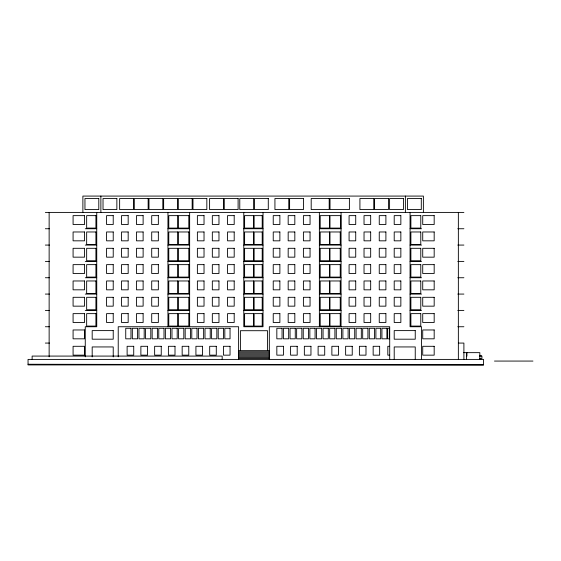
<?xml version="1.0" encoding="UTF-8"?>
<svg xmlns="http://www.w3.org/2000/svg" width="561" height="561" viewBox="0 0 561 561"><rect width="100%" height="100%" fill="white"/><g stroke="black" fill="none" stroke-linecap="round" stroke-linejoin="round"><path stroke-width="0.84" d="M45.35 212.409L463.898 212.409M45.35 228.741L49.501 228.741M85.265 228.741L96.744 228.741M167.949 228.741L189.639 228.741M243.776 228.741L263.032 228.741M319.37 228.741L341.06 228.741M410.063 228.741L421.542 228.741M457.783 228.741L463.898 228.741M45.35 245.073L49.501 245.073M85.265 245.073L96.744 245.073M167.949 245.073L189.639 245.073M243.776 245.073L263.032 245.073M319.37 245.073L341.06 245.073M410.063 245.073L421.542 245.073M457.783 245.073L463.898 245.073M45.35 261.405L49.501 261.405M85.265 261.405L96.744 261.405M167.949 261.405L189.639 261.405M243.776 261.405L263.032 261.405M319.37 261.405L341.06 261.405M410.063 261.405L421.542 261.405M457.783 261.405L463.898 261.405M45.35 277.737L49.501 277.737M85.265 277.737L96.744 277.737M167.949 277.737L189.639 277.737M243.776 277.737L263.032 277.737M319.37 277.737L341.06 277.737M410.063 277.737L421.542 277.737M457.783 277.737L463.898 277.737M45.35 294.076L49.501 294.076M85.265 294.076L96.744 294.076M167.949 294.076L189.639 294.076M243.776 294.076L263.032 294.076M319.37 294.076L341.06 294.076M410.063 294.076L421.542 294.076M457.783 294.076L463.898 294.076M45.35 310.408L49.501 310.408M85.265 310.408L96.744 310.408M167.949 310.408L189.639 310.408M243.776 310.408L263.032 310.408M319.37 310.408L341.06 310.408M410.063 310.408L421.542 310.408M457.783 310.408L463.898 310.408M45.35 326.74L49.501 326.74M457.783 326.74L463.898 326.74M45.35 343.073L49.501 343.073M458.358 343.073L463.898 343.073L463.898 359.405M389.629 346.298L387.819 346.298L387.819 355.155L389.629 355.155M238.607 350.639L269.329 350.639M238.607 351.768L269.329 351.768M463.477 352.652L479.823 352.652L479.823 359.405M238.607 352.89L269.329 352.89M238.607 354.019L269.329 354.019M238.607 355.141L269.329 355.141M479.41 355.379L481.058 355.379L481.058 356.081M479.41 356.081L481.906 356.081L481.906 358.703L479.487 358.703M238.607 356.27L269.329 356.27M238.607 357.392L269.329 357.392M238.607 358.514L269.329 358.514M494.472 361.067L532.95 361.067M483.54 364.923L28.05 364.923L28.05 359.405L483.54 359.405L483.54 364.923L28.05 364.257M466.934 352.652L466.934 356.081M466.507 352.652L466.507 359.405M458.358 212.409L458.358 359.405M423.38 212.409L423.38 196.077L82.881 196.077L82.881 212.409M421.542 359.405L421.542 326.74L410.063 326.74L410.063 212.409M415.245 359.405L415.245 346.943L394.208 346.943L394.208 359.405M405.386 196.077L405.386 212.409M389.706 359.405L389.706 326.74L269.329 326.74L269.329 359.405M341.06 212.409L341.06 326.74M319.37 212.409L319.37 326.74M267.534 350.639L267.534 330.71L240.403 330.71L240.403 350.639M263.032 212.409L263.032 326.74L243.776 326.74L243.776 212.409M238.607 359.405L238.607 326.74L118.224 326.74L118.224 356.824M222.17 359.405L222.17 356.081L32.131 356.081L32.131 359.405M189.639 212.409L189.639 326.74M167.949 212.409L167.949 326.74M113.224 356.915L113.224 346.943L92.186 346.943L92.186 356.915M100.875 196.077L100.875 212.409M96.744 212.409L96.744 326.74L85.265 326.74L85.265 356.824M49.137 212.409L49.137 356.824M98.799 198.517L84.956 198.517L84.956 209.59L98.799 209.59L98.799 198.517M116.863 198.503L103.021 198.503L103.021 209.576L116.863 209.576L116.863 198.503M133.469 198.503L119.633 198.503L119.633 209.576L133.469 209.576L133.469 198.503M148.146 198.503L134.303 198.503L134.303 209.576L148.146 209.576L148.146 198.503M162.816 198.503L148.974 198.503L148.974 209.576L162.816 209.576L162.816 198.503M177.486 198.503L163.644 198.503L163.644 209.576L177.486 209.576L177.486 198.503M192.157 198.503L178.321 198.503L178.321 209.576L192.157 209.576L192.157 198.503M206.834 198.503L192.991 198.503L192.991 209.576L206.834 209.576L206.834 198.503M223.439 198.503L209.597 198.503L209.597 209.576L223.439 209.576L223.439 198.503M238.109 198.503L224.274 198.503L224.274 209.576L238.109 209.576L238.109 198.503M253.614 198.503L239.771 198.503L239.771 209.576L253.614 209.576L253.614 198.503M268.284 198.503L254.442 198.503L254.442 209.576L268.284 209.576L268.284 198.503M288.775 198.503L274.932 198.503L274.932 209.576L288.775 209.576L288.775 198.503M303.445 198.503L289.602 198.503L289.602 209.576L303.445 209.576L303.445 198.503M329.188 198.503L311.194 198.503L311.194 209.576L329.188 209.576L329.188 198.503M349.398 198.503L330.015 198.503L330.015 209.576L349.398 209.576L349.398 198.503M373.759 198.503L359.917 198.503L359.917 209.576L373.759 209.576L373.759 198.503M388.429 198.503L374.587 198.503L374.587 209.576L388.429 209.576L388.429 198.503M403.429 198.503L389.593 198.503L389.593 209.576L403.429 209.576L403.429 198.503M421.297 198.503L407.461 198.503L407.461 209.576L421.297 209.576L421.297 198.503M84.55 215.634L73.084 215.634L73.084 224.498L84.55 224.498L84.55 215.634M95.917 215.634L86.653 215.634L86.653 228.096L95.917 228.096L95.917 215.634M113.224 215.634L106.583 215.634L106.583 224.498L113.224 224.498L113.224 215.634M128.174 215.634L121.534 215.634L121.534 224.498L128.174 224.498L128.174 215.634M143.125 215.634L136.477 215.634L136.477 224.498L143.125 224.498L143.125 215.634M158.349 215.634L151.708 215.634L151.708 224.498L158.349 224.498L158.349 215.634M177.732 215.634L168.777 215.634L168.777 228.096L177.732 228.096L177.732 215.634M188.805 215.634L178.286 215.634L178.286 228.096L188.805 228.096L188.805 215.634M204.029 215.634L197.381 215.634L197.381 224.498L204.029 224.498L204.029 215.634M218.972 215.634L212.331 215.634L212.331 224.498L218.972 224.498L218.972 215.634M234.196 215.634L227.556 215.634L227.556 224.498L234.196 224.498L234.196 215.634M253.579 215.634L244.603 215.634L244.603 228.096L253.579 228.096L253.579 215.634M262.204 215.634L254.133 215.634L254.133 228.096L262.204 228.096L262.204 215.634M279.876 215.634L273.235 215.634L273.235 224.498L279.876 224.498L279.876 215.634M294.827 215.634L288.179 215.634L288.179 224.498L294.827 224.498L294.827 215.634M310.051 215.634L303.403 215.634L303.403 224.498L310.051 224.498L310.051 215.634M329.433 215.634L320.205 215.634L320.205 228.096L329.433 228.096L329.433 215.634M340.779 215.634L329.98 215.634L329.98 228.096L340.779 228.096L340.779 215.634M355.723 215.634L349.082 215.634L349.082 224.498L355.723 224.498L355.723 215.634M370.674 215.634L364.033 215.634L364.033 224.498L370.674 224.498L370.674 215.634M385.898 215.634L379.257 215.634L379.257 224.498L385.898 224.498L385.898 215.634M400.849 215.634L394.208 215.634L394.208 224.498L400.849 224.498L400.849 215.634M420.778 215.634L410.89 215.634L410.89 228.096L420.778 228.096L420.778 215.634M434.179 215.634L422.721 215.634L422.721 224.498L434.179 224.498L434.179 215.634M84.55 231.974L73.084 231.974L73.084 240.83L84.55 240.83L84.55 231.974M95.917 231.974L86.653 231.974L86.653 244.428L95.917 244.428L95.917 231.974M113.224 231.974L106.583 231.974L106.583 240.83L113.224 240.83L113.224 231.974M128.174 231.974L121.534 231.974L121.534 240.83L128.174 240.83L128.174 231.974M143.125 231.974L136.477 231.974L136.477 240.83L143.125 240.83L143.125 231.974M158.349 231.974L151.708 231.974L151.708 240.83L158.349 240.83L158.349 231.974M177.732 231.974L168.777 231.974L168.777 244.428L177.732 244.428L177.732 231.974M188.805 231.974L178.286 231.974L178.286 244.428L188.805 244.428L188.805 231.974M204.029 231.974L197.381 231.974L197.381 240.83L204.029 240.83L204.029 231.974M218.972 231.974L212.331 231.974L212.331 240.83L218.972 240.83L218.972 231.974M234.196 231.974L227.556 231.974L227.556 240.83L234.196 240.83L234.196 231.974M253.579 231.974L244.603 231.974L244.603 244.428L253.579 244.428L253.579 231.974M262.204 231.974L254.133 231.974L254.133 244.428L262.204 244.428L262.204 231.974M279.876 231.974L273.235 231.974L273.235 240.83L279.876 240.83L279.876 231.974M294.827 231.974L288.179 231.974L288.179 240.83L294.827 240.83L294.827 231.974M310.051 231.974L303.403 231.974L303.403 240.83L310.051 240.83L310.051 231.974M329.433 231.974L320.205 231.974L320.205 244.428L329.433 244.428L329.433 231.974M340.232 231.974L329.98 231.974L329.98 244.428L340.232 244.428L340.232 231.974M355.723 231.974L349.082 231.974L349.082 240.83L355.723 240.83L355.723 231.974M370.674 231.974L364.033 231.974L364.033 240.83L370.674 240.83L370.674 231.974M385.898 231.974L379.257 231.974L379.257 240.83L385.898 240.83L385.898 231.974M400.849 231.974L394.208 231.974L394.208 240.83L400.849 240.83L400.849 231.974M420.778 231.974L410.89 231.974L410.89 244.428L420.778 244.428L420.778 231.974M434.179 231.974L422.721 231.974L422.721 240.83L434.179 240.83L434.179 231.974M84.55 248.306L73.084 248.306L73.084 257.162L84.55 257.162L84.55 248.306M95.917 248.306L86.653 248.306L86.653 260.76L95.917 260.76L95.917 248.306M113.224 248.306L106.583 248.306L106.583 257.162L113.224 257.162L113.224 248.306M128.174 248.306L121.534 248.306L121.534 257.162L128.174 257.162L128.174 248.306M143.125 248.306L136.477 248.306L136.477 257.162L143.125 257.162L143.125 248.306M158.349 248.306L151.708 248.306L151.708 257.162L158.349 257.162L158.349 248.306M177.732 248.306L168.777 248.306L168.777 260.76L177.732 260.76L177.732 248.306M188.805 248.306L178.286 248.306L178.286 260.76L188.805 260.76L188.805 248.306M204.029 248.306L197.381 248.306L197.381 257.162L204.029 257.162L204.029 248.306M218.972 248.306L212.331 248.306L212.331 257.162L218.972 257.162L218.972 248.306M234.196 248.306L227.556 248.306L227.556 257.162L234.196 257.162L234.196 248.306M253.579 248.306L244.603 248.306L244.603 260.76L253.579 260.76L253.579 248.306M262.204 248.306L254.133 248.306L254.133 260.76L262.204 260.76L262.204 248.306M279.876 248.306L273.235 248.306L273.235 257.162L279.876 257.162L279.876 248.306M294.827 248.306L288.179 248.306L288.179 257.162L294.827 257.162L294.827 248.306M310.051 248.306L303.403 248.306L303.403 257.162L310.051 257.162L310.051 248.306M329.433 248.306L320.205 248.306L320.205 260.76L329.433 260.76L329.433 248.306M340.232 248.306L329.98 248.306L329.98 260.76L340.232 260.76L340.232 248.306M355.723 248.306L349.082 248.306L349.082 257.162L355.723 257.162L355.723 248.306M370.674 248.306L364.033 248.306L364.033 257.162L370.674 257.162L370.674 248.306M385.898 248.306L379.257 248.306L379.257 257.162L385.898 257.162L385.898 248.306M400.849 248.306L394.208 248.306L394.208 257.162L400.849 257.162L400.849 248.306M420.778 248.306L410.89 248.306L410.89 260.76L420.778 260.76L420.778 248.306M434.179 248.306L422.721 248.306L422.721 257.162L434.179 257.162L434.179 248.306M84.55 264.638L73.084 264.638L73.084 273.495L84.55 273.495L84.55 264.638M95.917 264.638L86.653 264.638L86.653 277.092L95.917 277.092L95.917 264.638M113.224 264.638L106.583 264.638L106.583 273.495L113.224 273.495L113.224 264.638M128.174 264.638L121.534 264.638L121.534 273.495L128.174 273.495L128.174 264.638M143.125 264.638L136.477 264.638L136.477 273.495L143.125 273.495L143.125 264.638M158.349 264.638L151.708 264.638L151.708 273.495L158.349 273.495L158.349 264.638M177.732 264.638L168.777 264.638L168.777 277.092L177.732 277.092L177.732 264.638M188.805 264.638L178.286 264.638L178.286 277.092L188.805 277.092L188.805 264.638M204.029 264.638L197.381 264.638L197.381 273.495L204.029 273.495L204.029 264.638M218.972 264.638L212.331 264.638L212.331 273.495L218.972 273.495L218.972 264.638M234.196 264.638L227.556 264.638L227.556 273.495L234.196 273.495L234.196 264.638M253.579 264.638L244.603 264.638L244.603 277.092L253.579 277.092L253.579 264.638M262.204 264.638L254.133 264.638L254.133 277.092L262.204 277.092L262.204 264.638M279.876 264.638L273.235 264.638L273.235 273.495L279.876 273.495L279.876 264.638M294.827 264.638L288.179 264.638L288.179 273.495L294.827 273.495L294.827 264.638M310.051 264.638L303.403 264.638L303.403 273.495L310.051 273.495L310.051 264.638M329.433 264.638L320.205 264.638L320.205 277.092L329.433 277.092L329.433 264.638M340.232 264.638L329.98 264.638L329.98 277.092L340.232 277.092L340.232 264.638M355.723 264.638L349.082 264.638L349.082 273.495L355.723 273.495L355.723 264.638M370.674 264.638L364.033 264.638L364.033 273.495L370.674 273.495L370.674 264.638M385.898 264.638L379.257 264.638L379.257 273.495L385.898 273.495L385.898 264.638M400.849 264.638L394.208 264.638L394.208 273.495L400.849 273.495L400.849 264.638M420.778 264.638L410.89 264.638L410.89 277.092L420.778 277.092L420.778 264.638M434.179 264.638L422.721 264.638L422.721 273.495L434.179 273.495L434.179 264.638M84.55 280.97L73.084 280.97L73.084 289.827L84.55 289.827L84.55 280.97M95.917 280.97L86.653 280.97L86.653 293.424L95.917 293.424L95.917 280.97M113.224 280.97L106.583 280.97L106.583 289.827L113.224 289.827L113.224 280.97M128.174 280.97L121.534 280.97L121.534 289.827L128.174 289.827L128.174 280.97M143.125 280.97L136.477 280.97L136.477 289.827L143.125 289.827L143.125 280.97M158.349 280.97L151.708 280.97L151.708 289.827L158.349 289.827L158.349 280.97M177.732 280.97L168.777 280.97L168.777 293.424L177.732 293.424L177.732 280.97M188.805 280.97L178.286 280.97L178.286 293.424L188.805 293.424L188.805 280.97M204.029 280.97L197.381 280.97L197.381 289.827L204.029 289.827L204.029 280.97M218.972 280.97L212.331 280.97L212.331 289.827L218.972 289.827L218.972 280.97M234.196 280.97L227.556 280.97L227.556 289.827L234.196 289.827L234.196 280.97M253.579 280.97L244.603 280.97L244.603 293.424L253.579 293.424L253.579 280.97M262.204 280.97L254.133 280.97L254.133 293.424L262.204 293.424L262.204 280.97M279.876 280.97L273.235 280.97L273.235 289.827L279.876 289.827L279.876 280.97M294.827 280.97L288.179 280.97L288.179 289.827L294.827 289.827L294.827 280.97M310.051 280.97L303.403 280.97L303.403 289.827L310.051 289.827L310.051 280.97M329.433 280.97L320.205 280.97L320.205 293.424L329.433 293.424L329.433 280.97M340.232 280.97L329.98 280.97L329.98 293.424L340.232 293.424L340.232 280.97M355.723 280.97L349.082 280.97L349.082 289.827L355.723 289.827L355.723 280.97M370.674 280.97L364.033 280.97L364.033 289.827L370.674 289.827L370.674 280.97M385.898 280.97L379.257 280.97L379.257 289.827L385.898 289.827L385.898 280.97M400.849 280.97L394.208 280.97L394.208 289.827L400.849 289.827L400.849 280.97M420.778 280.97L410.89 280.97L410.89 293.424L420.778 293.424L420.778 280.97M434.179 280.97L422.721 280.97L422.721 289.827L434.179 289.827L434.179 280.97M84.55 297.302L73.084 297.302L73.084 306.159L84.55 306.159L84.55 297.302M95.917 297.302L86.653 297.302L86.653 309.756L95.917 309.756L95.917 297.302M113.224 297.302L106.583 297.302L106.583 306.159L113.224 306.159L113.224 297.302M128.174 297.302L121.534 297.302L121.534 306.159L128.174 306.159L128.174 297.302M143.125 297.302L136.477 297.302L136.477 306.159L143.125 306.159L143.125 297.302M158.349 297.302L151.708 297.302L151.708 306.159L158.349 306.159L158.349 297.302M177.732 297.302L168.777 297.302L168.777 309.756L177.732 309.756L177.732 297.302M188.805 297.302L178.286 297.302L178.286 309.756L188.805 309.756L188.805 297.302M204.029 297.302L197.381 297.302L197.381 306.159L204.029 306.159L204.029 297.302M218.972 297.302L212.331 297.302L212.331 306.159L218.972 306.159L218.972 297.302M234.196 297.302L227.556 297.302L227.556 306.159L234.196 306.159L234.196 297.302M253.579 297.302L244.603 297.302L244.603 309.756L253.579 309.756L253.579 297.302M262.204 297.302L254.133 297.302L254.133 309.756L262.204 309.756L262.204 297.302M279.876 297.302L273.235 297.302L273.235 306.159L279.876 306.159L279.876 297.302M294.827 297.302L288.179 297.302L288.179 306.159L294.827 306.159L294.827 297.302M310.051 297.302L303.403 297.302L303.403 306.159L310.051 306.159L310.051 297.302M329.433 297.302L320.205 297.302L320.205 309.756L329.433 309.756L329.433 297.302M340.232 297.302L329.98 297.302L329.98 309.756L340.232 309.756L340.232 297.302M355.723 297.302L349.082 297.302L349.082 306.159L355.723 306.159L355.723 297.302M370.674 297.302L364.033 297.302L364.033 306.159L370.674 306.159L370.674 297.302M385.898 297.302L379.257 297.302L379.257 306.159L385.898 306.159L385.898 297.302M400.849 297.302L394.208 297.302L394.208 306.159L400.849 306.159L400.849 297.302M420.778 297.302L410.89 297.302L410.89 309.756L420.778 309.756L420.778 297.302M434.179 297.302L422.721 297.302L422.721 306.159L434.179 306.159L434.179 297.302M84.55 313.634L73.084 313.634L73.084 322.491L84.55 322.491L84.55 313.634M95.917 313.634L86.653 313.634L86.653 326.088L95.917 326.088L95.917 313.634M113.224 313.634L106.583 313.634L106.583 322.491L113.224 322.491L113.224 313.634M128.174 313.634L121.534 313.634L121.534 322.491L128.174 322.491L128.174 313.634M143.125 313.634L136.477 313.634L136.477 322.491L143.125 322.491L143.125 313.634M158.349 313.634L151.708 313.634L151.708 322.491L158.349 322.491L158.349 313.634M177.732 313.634L168.777 313.634L168.777 326.088L177.732 326.088L177.732 313.634M188.805 313.634L178.286 313.634L178.286 326.088L188.805 326.088L188.805 313.634M204.029 313.634L197.381 313.634L197.381 322.491L204.029 322.491L204.029 313.634M218.972 313.634L212.331 313.634L212.331 322.491L218.972 322.491L218.972 313.634M234.196 313.634L227.556 313.634L227.556 322.491L234.196 322.491L234.196 313.634M253.579 313.634L244.603 313.634L244.603 326.088L253.579 326.088L253.579 313.634M262.204 313.634L254.133 313.634L254.133 326.088L262.204 326.088L262.204 313.634M279.876 313.634L273.235 313.634L273.235 322.491L279.876 322.491L279.876 313.634M294.827 313.634L288.179 313.634L288.179 322.491L294.827 322.491L294.827 313.634M310.051 313.634L303.403 313.634L303.403 322.491L310.051 322.491L310.051 313.634M329.433 313.634L320.205 313.634L320.205 326.088L329.433 326.088L329.433 313.634M340.232 313.634L329.98 313.634L329.98 326.088L340.232 326.088L340.232 313.634M355.723 313.634L349.082 313.634L349.082 322.491L355.723 322.491L355.723 313.634M370.674 313.634L364.033 313.634L364.033 322.491L370.674 322.491L370.674 313.634M385.898 313.634L379.257 313.634L379.257 322.491L385.898 322.491L385.898 313.634M400.849 313.634L394.208 313.634L394.208 322.491L400.849 322.491L400.849 313.634M420.778 313.634L410.89 313.634L410.89 326.088L420.778 326.088L420.778 313.634M434.179 313.634L422.721 313.634L422.721 322.491L434.179 322.491L434.179 313.634M130.972 328.304L125.741 328.304L125.741 338.823L130.972 338.823L130.972 328.304M137.578 328.304L132.347 328.304L132.347 338.823L137.578 338.823L137.578 328.304M144.184 328.304L138.953 328.304L138.953 338.823L144.184 338.823L144.184 328.304M150.79 328.304L145.558 328.304L145.558 338.823L150.79 338.823L150.79 328.304M157.396 328.304L152.164 328.304L152.164 338.823L157.396 338.823L157.396 328.304M164.001 328.304L158.77 328.304L158.77 338.823L164.001 338.823L164.001 328.304M170.6 328.304L165.376 328.304L165.376 338.823L170.6 338.823L170.6 328.304M177.206 328.304L171.982 328.304L171.982 338.823L177.206 338.823L177.206 328.304M183.812 328.304L178.587 328.304L178.587 338.823L183.812 338.823L183.812 328.304M190.417 328.304L185.186 328.304L185.186 338.823L190.417 338.823L190.417 328.304M197.023 328.304L191.792 328.304L191.792 338.823L197.023 338.823L197.023 328.304M203.629 328.304L198.398 328.304L198.398 338.823L203.629 338.823L203.629 328.304M210.235 328.304L205.003 328.304L205.003 338.823L210.235 338.823L210.235 328.304M216.841 328.304L211.609 328.304L211.609 338.823L216.841 338.823L216.841 328.304M223.439 328.304L218.215 328.304L218.215 338.823L223.439 338.823L223.439 328.304M230.045 328.304L224.821 328.304L224.821 338.823L230.045 338.823L230.045 328.304M282.057 328.304L276.832 328.304L276.832 338.823L282.057 338.823L282.057 328.304M288.663 328.304L283.438 328.304L283.438 338.823L288.663 338.823L288.663 328.304M295.268 328.304L290.044 328.304L290.044 338.823L295.268 338.823L295.268 328.304M301.874 328.304L296.643 328.304L296.643 338.823L301.874 338.823L301.874 328.304M308.48 328.304L303.249 328.304L303.249 338.823L308.48 338.823L308.48 328.304M315.086 328.304L309.854 328.304L309.854 338.823L315.086 338.823L315.086 328.304M321.691 328.304L316.46 328.304L316.46 338.823L321.691 338.823L321.691 328.304M328.297 328.304L323.066 328.304L323.066 338.823L328.297 338.823L328.297 328.304M334.903 328.304L329.672 328.304L329.672 338.823L334.903 338.823L334.903 328.304M341.502 328.304L336.277 328.304L336.277 338.823L341.502 338.823L341.502 328.304M348.108 328.304L342.883 328.304L342.883 338.823L348.108 338.823L348.108 328.304M354.713 328.304L349.489 328.304L349.489 338.823L354.713 338.823L354.713 328.304M361.319 328.304L356.088 328.304L356.088 338.823L361.319 338.823L361.319 328.304M367.925 328.304L362.694 328.304L362.694 338.823L367.925 338.823L367.925 328.304M374.531 328.304L369.299 328.304L369.299 338.823L374.531 338.823L374.531 328.304M380.674 328.304L375.898 328.304L375.898 338.823L380.674 338.823L380.674 328.304M386.908 328.304L381.936 328.304L381.936 338.823L386.908 338.823L386.908 328.304M389.565 328.304L387.672 328.304L387.672 338.823L389.565 338.823L389.565 328.304M84.55 329.966L73.084 329.966L73.084 338.823L84.55 338.823L84.55 329.966M434.179 329.966L422.721 329.966L422.721 338.823L434.179 338.823L434.179 329.966M113.224 330.611L92.186 330.611L92.186 339.195L113.224 339.195L113.224 330.611M415.245 330.611L394.208 330.611L394.208 339.195L415.245 339.195L415.245 330.611M84.55 346.298L73.084 346.298L73.084 355.155L84.55 355.155L84.55 346.298M133.728 346.298L127.123 346.298L127.123 355.155L133.728 355.155L133.728 346.298M147.487 346.298L140.881 346.298L140.881 355.155L147.487 355.155L147.487 346.298M161.245 346.298L154.64 346.298L154.64 355.155L161.245 355.155L161.245 346.298M175.004 346.298L168.398 346.298L168.398 355.155L175.004 355.155L175.004 346.298M188.769 346.298L182.164 346.298L182.164 355.155L188.769 355.155L188.769 346.298M202.528 346.298L195.922 346.298L195.922 355.155L202.528 355.155L202.528 346.298M216.287 346.298L209.681 346.298L209.681 355.155L216.287 355.155L216.287 346.298M230.045 346.298L223.439 346.298L223.439 355.155L230.045 355.155L230.045 346.298M283.438 346.298L276.832 346.298L276.832 355.155L283.438 355.155L283.438 346.298M297.197 346.298L290.591 346.298L290.591 355.155L297.197 355.155L297.197 346.298M310.955 346.298L304.35 346.298L304.35 355.155L310.955 355.155L310.955 346.298M324.714 346.298L318.115 346.298L318.115 355.155L324.714 355.155L324.714 346.298M338.479 346.298L331.874 346.298L331.874 355.155L338.479 355.155L338.479 346.298M352.238 346.298L345.632 346.298L345.632 355.155L352.238 355.155L352.238 346.298M365.996 346.298L359.391 346.298L359.391 355.155L365.996 355.155L365.996 346.298M379.65 346.298L373.156 346.298L373.156 355.155L379.65 355.155L379.65 346.298M434.179 346.298L422.721 346.298L422.721 355.155L434.179 355.155L434.179 346.298"/></g></svg>
